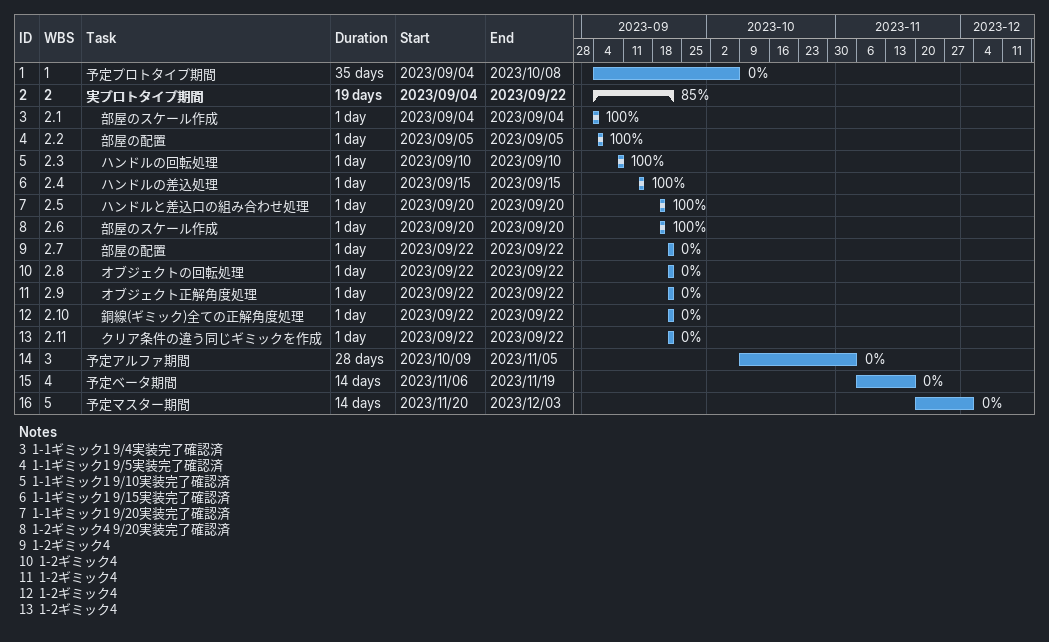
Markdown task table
| ID | WBS | Task | Duration | Start | Finish | % complete |
|---|---|---|---|---|---|---|
| 1 | 1 | 予定プロトタイプ期間 | 35d | 2023-09-04 | 2023-10-08 | 0 |
| 2 | 2 | **実プロトタイプ期間** | 19d | 2023-09-04 | 2023-09-22 | 85 |
| 3 | 2.1 | 部屋のスケール作成 | 1d | 2023-09-04 | 2023-09-04 | 100 |
| 4 | 2.2 | 部屋の配置 | 1d | 2023-09-05 | 2023-09-05 | 100 |
| 5 | 2.3 | ハンドルの回転処理 | 1d | 2023-09-10 | 2023-09-10 | 100 |
| 6 | 2.4 | ハンドルの差込処理 | 1d | 2023-09-15 | 2023-09-15 | 100 |
| 7 | 2.5 | ハンドルと差込口の組み合わせ処理 | 1d | 2023-09-20 | 2023-09-20 | 100 |
| 8 | 2.6 | 部屋のスケール作成 | 1d | 2023-09-20 | 2023-09-20 | 100 |
| 9 | 2.7 | 部屋の配置 | 1d | 2023-09-22 | 2023-09-22 | 0 |
| 10 | 2.8 | オブジェクトの回転処理 | 1d | 2023-09-22 | 2023-09-22 | 0 |
| 11 | 2.9 | オブジェクト正解角度処理 | 1d | 2023-09-22 | 2023-09-22 | 0 |
| 12 | 2.10 | 銅線(ギミック)全ての正解角度処理 | 1d | 2023-09-22 | 2023-09-22 | 0 |
| 13 | 2.11 | クリア条件の違う同じギミックを作成 | 1d | 2023-09-22 | 2023-09-22 | 0 |
| 14 | 3 | 予定アルファ期間 | 28d | 2023-10-09 | 2023-11-05 | 0 |
| 15 | 4 | 予定ベータ期間 | 14d | 2023-11-06 | 2023-11-19 | 0 |
| 16 | 5 | 予定マスター期間 | 14d | 2023-11-20 | 2023-12-03 | 0 |

Notes
- 3: 1-1ギミック1 9/4実装完了確認済
- 4: 1-1ギミック1 9/5実装完了確認済
- 5: 1-1ギミック1 9/10実装完了確認済
- 6: 1-1ギミック1 9/15実装完了確認済
- 7: 1-1ギミック1 9/20実装完了確認済
- 8: 1-2ギミック4 9/20実装完了確認済
- 9: 1-2ギミック4
- 10: 1-2ギミック4
- 11: 1-2ギミック4
- 12: 1-2ギミック4
- 13: 1-2ギミック4
